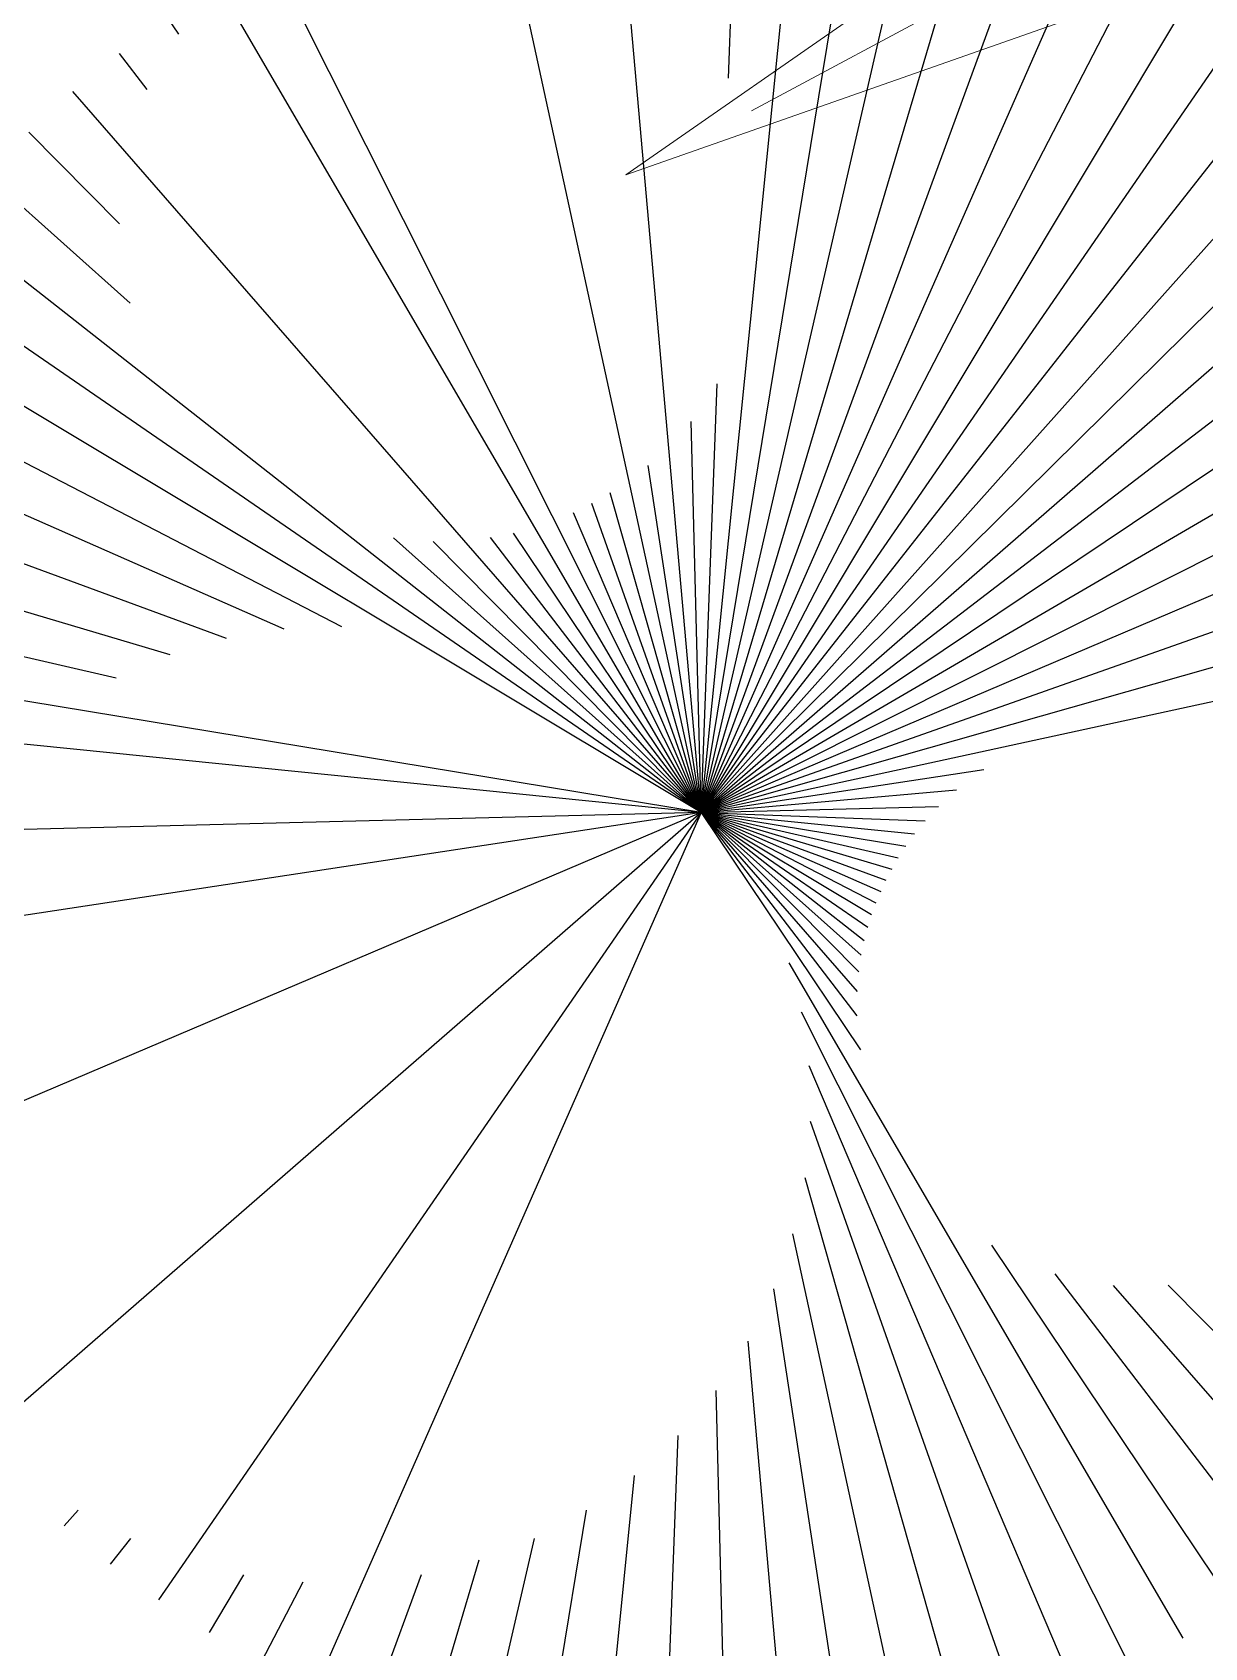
# Model space of a CAD drawing. Header units: millimetres. Extents: x 111 to 1506, y 14 to 566.
# Drawn here: x 209.143 to 211.284, y 114.618 to 117.568 of the extents above; entities that cross this region are included whole.
import ezdxf

# ---------------------------------------------------------------- set-up
doc = ezdxf.new("R2010")
doc.units = ezdxf.units.MM
doc.layers.add('FURN', color=253, linetype='Continuous')
doc.layers.add('Trees', color=82, linetype='Continuous', lineweight=0)

# ---------------------------------------------------------------- blocks, each defined once
blk = doc.blocks.new('km')
at = {"layer": 'FURN', "color": 62}
for p, q in [((1581.4548, 48.3258), (1581.665, 48.8148)), ((1581.4932, 48.2331), (1581.7644, 48.7684)), ((1581.5137, 48.1259), (1581.8606, 48.7158)), ((1580.9754, 47.2108), (1579.9906, 48.6525)), ((1581.5085, 47.9993), (1581.9534, 48.6572)), ((1580.9754, 47.2108), (1579.902, 48.5878)), ((1581.1696, 47.4623), (1582.0422, 48.593)), ((1580.9754, 47.2108), (1579.8176, 48.5177)), ((1581.2444, 47.5173), (1582.1269, 48.5232)), ((1580.9754, 47.2108), (1579.7379, 48.4424)), ((1581.3296, 47.5666), (1582.2071, 48.4483)), ((1580.9754, 47.2108), (1579.663, 48.3623)), ((1581.4229, 47.6072), (1582.2823, 48.3686)), ((1580.9754, 47.2108), (1579.5932, 48.2776)), ((1581.5223, 47.6371), (1582.3525, 48.2842)), ((1580.9754, 47.2108), (1579.529, 48.1887)), ((1581.6259, 47.6551), (1582.4172, 48.1956)), ((1580.9754, 47.2108), (1579.4704, 48.0959)), ((1581.7319, 47.6606), (1582.4761, 48.1032)), ((1580.9754, 47.2108), (1579.4178, 47.9997)), ((1581.8384, 47.6531), (1582.5292, 48.0072)), ((1580.9754, 47.2108), (1579.3714, 47.9003)), ((1581.9436, 47.6325), (1582.5762, 47.908)), ((1580.9754, 47.2108), (1579.3312, 47.7983)), ((1582.0458, 47.5991), (1582.6168, 47.8062)), ((1580.9754, 47.2108), (1579.2976, 47.6939)), ((1582.1434, 47.5532), (1582.6509, 47.7019)), ((1580.9754, 47.2108), (1580.7084, 47.6598)), ((1580.9754, 47.2108), (1581.268, 47.6435)), ((1580.9754, 47.2108), (1580.7618, 47.6275)), ((1580.9754, 47.2108), (1581.2129, 47.6144)), ((1580.9754, 47.2108), (1579.2706, 47.5876)), ((1580.9754, 47.2108), (1580.8021, 47.6086)), ((1580.9754, 47.2108), (1580.8357, 47.5959)), ((1580.9754, 47.2108), (1580.8652, 47.5869)), ((1580.9754, 47.2108), (1581.1715, 47.5979)), ((1580.9754, 47.2108), (1581.1372, 47.5871)), ((1582.2348, 47.4955), (1582.6785, 47.5957)), ((1580.9754, 47.2108), (1580.8919, 47.5804)), ((1580.9754, 47.2108), (1580.9167, 47.5756)), ((1580.9754, 47.2108), (1580.9404, 47.5723)), ((1580.9754, 47.2108), (1580.9633, 47.5701)), ((1580.9754, 47.2108), (1581.1073, 47.5799)), ((1580.9754, 47.2108), (1581.0803, 47.5749)), ((1580.9754, 47.2108), (1581.0552, 47.5716)), ((1580.9754, 47.2108), (1581.0314, 47.5696)), ((1580.9754, 47.2108), (1580.9858, 47.5689)), ((1580.9754, 47.2108), (1581.0084, 47.5688)), ((1580.9754, 47.2108), (1579.2503, 47.4798)), ((1582.3185, 47.4268), (1582.6993, 47.4881)), ((1582.3931, 47.3482), (1582.7133, 47.3793)), ((1580.9754, 47.2108), (1579.2368, 47.3709)), ((1580.9754, 47.2108), (1579.2302, 47.2614)), ((1582.4575, 47.2609), (1582.7204, 47.2698)), ((1580.9754, 47.2108), (1579.2304, 47.1517)), ((1580.9754, 47.2108), (1579.2376, 47.0423)), ((1580.9754, 47.2108), (1579.2516, 46.9335)), ((1580.9754, 47.2108), (1579.2724, 46.8258)), ((1580.9754, 47.2108), (1579.2999, 46.7196)), ((1580.9754, 47.2108), (1579.4216, 46.4144)), ((1580.9754, 47.2108), (1579.5337, 46.2259)), ((1580.9754, 47.2108), (1579.8239, 45.8983)), ((1580.9754, 47.2108), (1579.9086, 45.8286)), ((1580.9754, 47.2108), (1580.1865, 45.6532)), ((1580.9754, 47.2108), (1580.2391, 46.9437)), ((1580.9754, 47.2108), (1580.3205, 46.9255)), ((1580.9754, 47.2108), (1580.4245, 46.8832)), ((1580.9754, 47.2108), (1580.4923, 45.5329)), ((1580.9754, 47.2108), (1580.4972, 46.838)), ((1580.9754, 47.2108), (1580.5278, 46.8142)), ((1580.9754, 47.2108), (1580.5559, 46.7892)), ((1580.9754, 47.2108), (1580.5986, 45.5059)), ((1580.9754, 47.2108), (1580.6314, 46.7019)), ((1580.9754, 47.2108), (1580.6549, 46.6658)), ((1580.9754, 47.2108), (1580.7006, 46.5716)), ((1580.9754, 47.2108), (1580.7064, 45.4856)), ((1580.9754, 47.2108), (1580.7222, 46.502)), ((1580.9754, 47.2108), (1581.3604, 45.5077)), ((1580.9754, 47.2108), (1581.4666, 45.5353)), ((1580.9754, 47.2108), (1581.6727, 45.61)), ((1580.9754, 47.2108), (1581.8678, 45.7101)), ((1580.9754, 47.2108), (1582.213, 45.9791)), ((1580.9754, 47.2108), (1582.533, 46.4218)), ((1580.9754, 47.2108), (1582.6803, 46.834)), ((1580.9754, 47.2108), (1582.7207, 47.1601)), ((1582.5515, 47.0656), (1582.7141, 47.0506)), ((1582.5797, 46.9606), (1582.7006, 46.9418)), ((1579.7139, 46.7532), (1579.3341, 46.6154)), ((1582.596, 46.7442), (1582.6533, 46.7277)), ((1582.5839, 46.6361), (1582.6196, 46.6233)), ((1580.9077, 46.4759), (1580.8153, 45.4721)), ((1580.9513, 46.3796), (1580.9248, 45.4655)), ((1581.0066, 46.2887), (1581.0345, 45.4658)), ((1581.073, 46.2048), (1581.1439, 45.4729)), ((1581.1494, 46.1293), (1581.2527, 45.4869)), ((1580.5055, 45.8956), (1580.3879, 45.5666)), ((1580.3788, 45.8228), (1580.2859, 45.6067)), ((1580.017, 45.7932), (1579.9975, 45.7643)), ((1580.1325, 45.7777), (1580.0903, 45.7058))]:
    blk.add_line(p, q, dxfattribs=at)
blk = doc.blocks.new('0Q62D')
at = {"color": 0, "linetype": 'ByBlock'}
for p, q in [((-0.99, 0.59), (-0.35, 0.33)), ((-0.47, 0.19), (-0.99, 0.59)), ((-0.47, 0.28), (-0.92, 0.55))]:
    blk.add_line(p, q, dxfattribs=at)
blk = doc.blocks.new('*E434321')
at = {"layer": 'Trees', "linetype": 'ByBlock', "xscale": -0.3276657665147431, "yscale": 0.3276657665147695, "zscale": 0.3276657665147513, "rotation": 77.65882791872079}
blk.add_blockref('0Q62D', (0.57083, -0.51709), dxfattribs=at)

msp = doc.modelspace()

# ---------------------------------------------------------------- block references
at = {"lineweight": 100, "rotation": 247.9147716791316}
msp.add_blockref('km', (761.04112, 1598.86601), dxfattribs=at)
at = {"layer": 'Trees', "xscale": 9.742862912486911, "yscale": 9.742862912486911, "zscale": 9.742862912486911, "rotation": 99.61477346508465}
msp.add_blockref('*E434321', (209.43525, 112.71339), dxfattribs=at)

doc.saveas('drawing.dxf')
